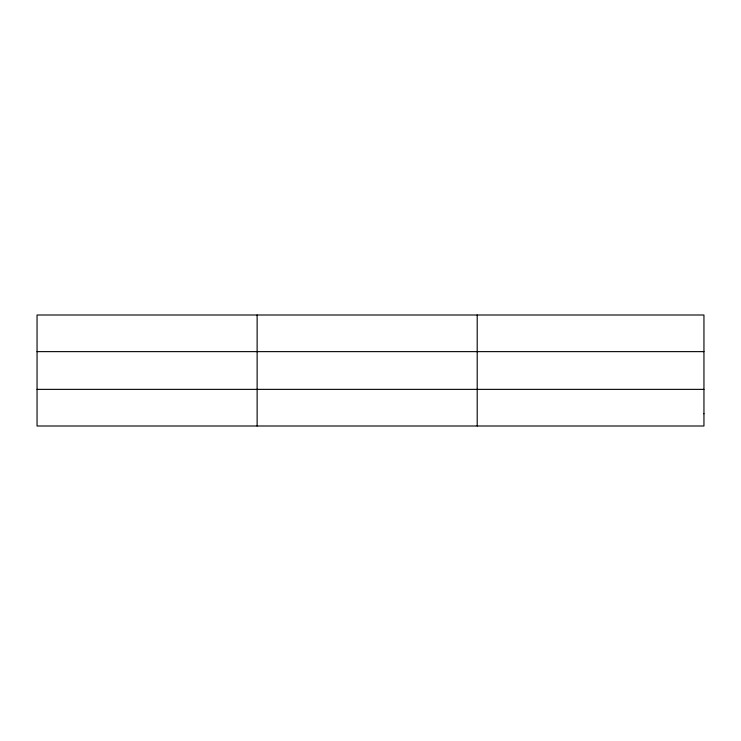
<?xml version="1.0" encoding="UTF-8"?>
<svg xmlns="http://www.w3.org/2000/svg" width="741" height="741" viewBox="0 0 741 741"><rect width="100%" height="100%" fill="white"/><g stroke="black" fill="none" stroke-linecap="round" stroke-linejoin="round"><path stroke-width="1.11" d="M257.127 314.999L257.127 426.001M477.204 314.999L477.204 426.001M37.05 351.632L703.95 351.632M37.05 389.368L703.95 389.368M703.95 413.793L703.95 426.001L37.05 426.001L37.05 314.999L703.95 314.999L703.95 413.793"/></g></svg>
